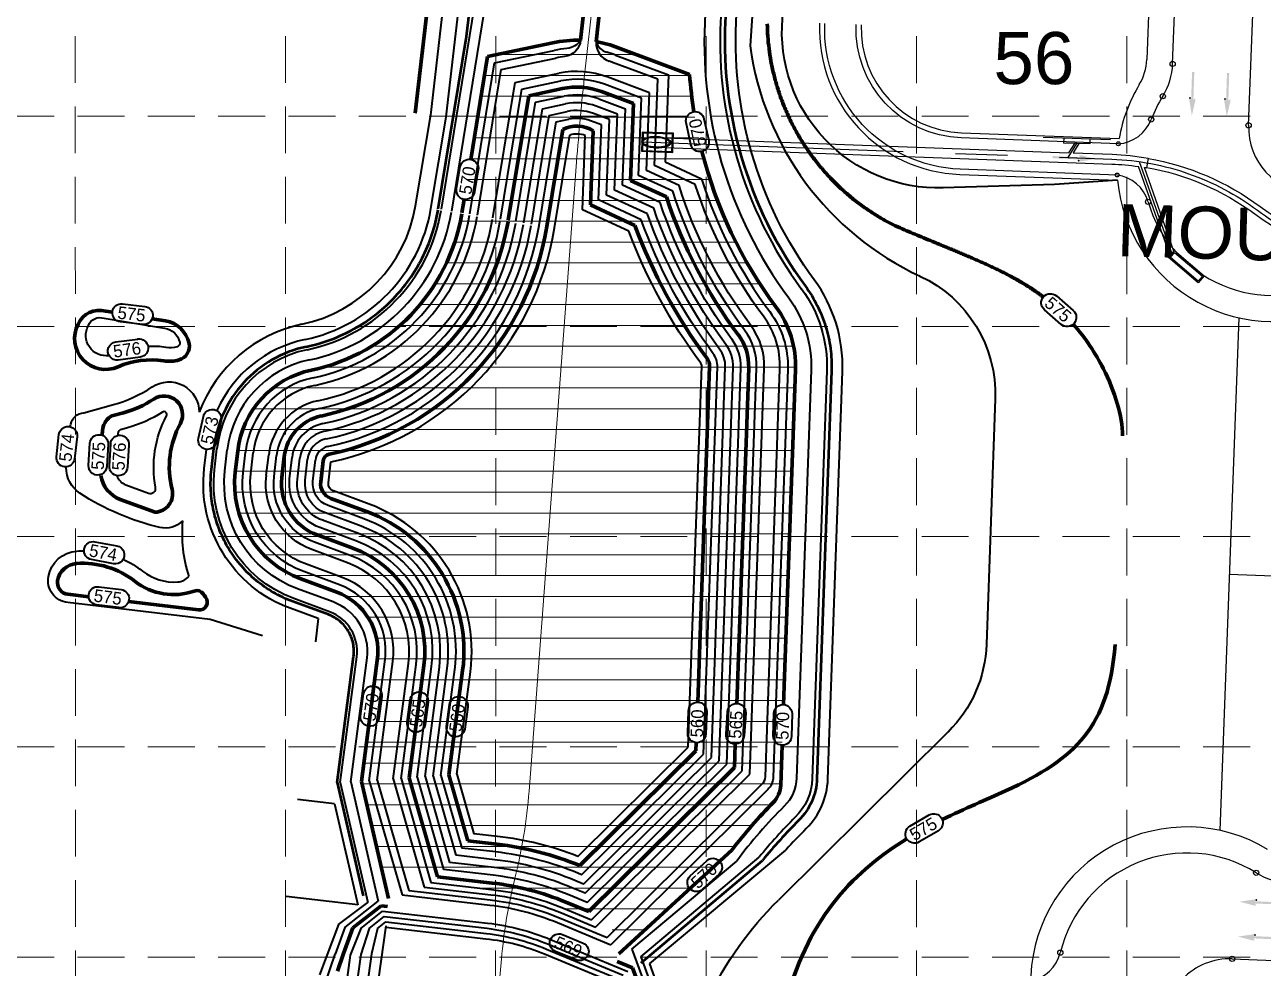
# Model space of a CAD drawing. Header units: feet. Extents: x 10084 to 13321, y 3329 to 8503.
# Drawn here: x 10473 to 10948.3, y 6961.1 to 7323.3 of the extents above; entities that cross this region are included whole.
import ezdxf
from ezdxf.enums import TextEntityAlignment as Align

# ---------------------------------------------------------------- set-up
doc = ezdxf.new("R2010")
doc.units = ezdxf.units.FT
doc.header["$LTSCALE"] = 40
doc.header["$MEASUREMENT"] = 0
for name, pattern in [('( Dashdot )', [1.001, 0.5, -0.25, 0.001, -0.25]), ('CENTERX2', [4, 2.5, -0.5, 0.5, -0.5]), ('DASHED', [0.75, 0.5, -0.25]), ('DGN Style 3', [204.068222, 145.763016, -58.305206]), ('DGN Style 4', [233.366589, 116.610413, -58.305206, 0.145763, -58.305206]), ('HIDDEN', [0.375, 0.25, -0.125])]:
    doc.linetypes.add(name, pattern=pattern)
for name, color, linetype in [('CURB', 4, 'Continuous'), ('flow arrow', 4, 'Continuous'), ('GRID', 254, 'DASHED'), ('INLET', 4, 'Continuous'), ('Level 1', 7, 'Continuous'), ('LOT', 7, 'Continuous'), ('NAME', 6, 'Continuous'), ('ROW', 3, '( Dashdot )'), ('STORM', 2, 'Continuous'), ('storm CL', 7, 'CENTERX2')]:
    doc.layers.add(name, color=color, linetype=linetype)
doc.styles.get("Standard").update_dxf_attribs({"font": 'ARIAL.TTF'})
doc.styles.add('Style-CHAR_FAST_FONT', font='CHAR_FAST_FONT.shx')

msp = doc.modelspace()

# ---------------------------------------------------------------- hatches: boundary and pattern name
at = {"layer": 'flow arrow', "linetype": 'Continuous', "lineweight": 30}
h = msp.add_hatch(color=7, dxfattribs=at)
edge = h.paths.add_edge_path()
edge.add_line((10922.12, 7295.1), (10921.49, 7294.57))
edge.add_line((10921.49, 7294.57), (10921.84, 7305.15))
edge.add_line((10921.84, 7305.15), (10920.98, 7305.18))
edge.add_line((10920.98, 7305.18), (10920.63, 7294.6))
edge.add_line((10920.63, 7294.6), (10920.15, 7295.15))
edge.add_line((10920.15, 7295.15), (10920.15, 7295.15))
edge.add_ellipse((10920.08, 7294.62), major_axis=(0.018, 0.56), ratio=0.285714, start_angle=342.8173, end_angle=484.7269)
edge.add_line((10919.94, 7294.31), (10919.94, 7294.31))
edge.add_line((10919.94, 7294.31), (10920.89, 7288.54))
edge.add_line((10920.89, 7288.54), (10922.26, 7294.23))
edge.add_line((10922.26, 7294.23), (10922.26, 7294.23))
edge.add_ellipse((10922.14, 7294.56), major_axis=(0.018, 0.56), ratio=0.285714, start_angle=234.1685, end_angle=374.4967)
edge.add_line((10922.12, 7295.1), (10922.12, 7295.1))
edge.add_line((10922.12, 7295.1), (10922.12, 7295.1))
h = msp.add_hatch(color=7, dxfattribs=at)
edge = h.paths.add_edge_path()
edge.add_line((10935.53, 7294.71), (10934.9, 7294.18))
edge.add_line((10934.9, 7294.18), (10935.25, 7304.76))
edge.add_line((10935.25, 7304.76), (10934.39, 7304.79))
edge.add_line((10934.39, 7304.79), (10934.04, 7294.21))
edge.add_line((10934.04, 7294.21), (10933.56, 7294.76))
edge.add_line((10933.56, 7294.76), (10933.56, 7294.77))
edge.add_ellipse((10933.5, 7294.23), major_axis=(0.018, 0.56), ratio=0.285714, start_angle=342.8173, end_angle=484.7269)
edge.add_line((10933.35, 7293.92), (10933.36, 7293.92))
edge.add_line((10933.36, 7293.92), (10934.3, 7288.15))
edge.add_line((10934.3, 7288.15), (10935.67, 7293.84))
edge.add_line((10935.67, 7293.84), (10935.67, 7293.84))
edge.add_ellipse((10935.55, 7294.17), major_axis=(0.018, 0.56), ratio=0.285714, start_angle=234.1685, end_angle=374.4967)
edge.add_line((10935.53, 7294.71), (10935.53, 7294.71))
edge.add_line((10935.53, 7294.71), (10935.53, 7294.71))
h = msp.add_hatch(color=7, dxfattribs=at)
edge = h.paths.add_edge_path()
edge.add_line((10877.59, 7273.09), (10878.11, 7272.46))
edge.add_line((10878.11, 7272.46), (10867.53, 7272.92))
edge.add_line((10867.53, 7272.92), (10867.5, 7272.06))
edge.add_line((10867.5, 7272.06), (10878.07, 7271.6))
edge.add_line((10878.07, 7271.6), (10877.51, 7271.12))
edge.add_line((10877.51, 7271.12), (10877.51, 7271.12))
edge.add_ellipse((10878.04, 7271.05), major_axis=(-0.559, 0.024), ratio=0.285714, start_angle=342.8173, end_angle=484.7269)
edge.add_line((10878.36, 7270.9), (10878.36, 7270.9))
edge.add_line((10878.36, 7270.9), (10884.13, 7271.79))
edge.add_line((10884.13, 7271.79), (10878.46, 7273.22))
edge.add_line((10878.46, 7273.22), (10878.46, 7273.22))
edge.add_ellipse((10878.13, 7273.1), major_axis=(-0.559, 0.024), ratio=0.285714, start_angle=234.1685, end_angle=374.4967)
edge.add_line((10877.58, 7273.09), (10877.59, 7273.09))
edge.add_line((10877.59, 7273.09), (10877.59, 7273.09))
h = msp.add_hatch(color=7, dxfattribs=at)
edge = h.paths.add_edge_path()
edge.add_line((10945.62, 6985.35), (10945.1, 6985.98))
edge.add_line((10945.1, 6985.98), (10955.67, 6985.52))
edge.add_line((10955.67, 6985.52), (10955.71, 6986.38))
edge.add_line((10955.71, 6986.38), (10945.14, 6986.84))
edge.add_line((10945.14, 6986.84), (10945.69, 6987.32))
edge.add_line((10945.69, 6987.32), (10945.69, 6987.32))
edge.add_ellipse((10945.16, 6987.39), major_axis=(0.559, -0.025), ratio=0.285714, start_angle=342.8173, end_angle=484.7269)
edge.add_line((10944.85, 6987.54), (10944.85, 6987.54))
edge.add_line((10944.85, 6987.54), (10939.07, 6986.65))
edge.add_line((10939.07, 6986.65), (10944.74, 6985.22))
edge.add_line((10944.74, 6985.22), (10944.74, 6985.22))
edge.add_ellipse((10945.08, 6985.34), major_axis=(0.559, -0.025), ratio=0.285714, start_angle=234.1685, end_angle=374.4967)
edge.add_line((10945.62, 6985.35), (10945.62, 6985.35))
edge.add_line((10945.62, 6985.35), (10945.62, 6985.35))
h = msp.add_hatch(color=7, dxfattribs=at)
edge = h.paths.add_edge_path()
edge.add_line((10945.08, 6971.94), (10944.56, 6972.58))
edge.add_line((10944.56, 6972.58), (10955.13, 6972.11))
edge.add_line((10955.13, 6972.11), (10955.17, 6972.97))
edge.add_line((10955.17, 6972.97), (10944.6, 6973.44))
edge.add_line((10944.6, 6973.44), (10945.15, 6973.91))
edge.add_line((10945.15, 6973.91), (10945.15, 6973.91))
edge.add_ellipse((10944.62, 6973.98), major_axis=(0.559, -0.025), ratio=0.285714, start_angle=342.8173, end_angle=484.7269)
edge.add_line((10944.31, 6974.13), (10944.31, 6974.13))
edge.add_line((10944.31, 6974.13), (10938.53, 6973.25))
edge.add_line((10938.53, 6973.25), (10944.2, 6971.82))
edge.add_line((10944.2, 6971.82), (10944.2, 6971.81))
edge.add_ellipse((10944.54, 6971.93), major_axis=(0.559, -0.025), ratio=0.285714, start_angle=234.1685, end_angle=374.4967)
edge.add_line((10945.08, 6971.95), (10945.08, 6971.94))
edge.add_line((10945.08, 6971.94), (10945.08, 6971.94))

# ---------------------------------------------------------------- linework, layer by layer
at = {"layer": 'CURB', "color": 7}
for p, q in [((10913.53, 7308.28), (10947.89, 8234.45)), ((10942.68, 7284.72), (10972.19, 8080.17)), ((10892.69, 7277.63), (10832.42, 7279.86)), ((10892.23, 7265.63), (10831.98, 7267.87)), ((10936.36, 6964.73), (11149.79, 6956.81))]:
    msp.add_line(p, q, dxfattribs=at)
for centre, radius in [((10913.53, 7308.28), 1), ((10909.74, 7295.89), 1), ((10905.32, 7286.98), 1), ((10942.68, 7284.72), 1), ((10892.69, 7277.63), 0.75), ((10892.23, 7265.63), 0.75), ((10904.12, 7255.34), 1), ((10945.56, 6997.75), 1), ((10870.42, 6967.09), 1), ((10936.36, 6964.73), 1)]:
    msp.add_circle(centre, radius, dxfattribs=at)
at = {"layer": 'CURB', "color": 7, "extrusion": (0, 0, -1)}
for radius in [54, 42]:
    msp.add_arc((-10833.98, 7321.83), radius, 272.1249, 2.1249, dxfattribs=at)
at = {"layer": 'CURB', "color": 7}
for centre, radius, start, end in [((10888.55, 7309.16), 25, 327.9487, 357.9942), ((10952.11, 7269.36), 50, 147.9487, 159.3598), ((10891.75, 7292.1), 14.5, 273.6852, 339.3598), ((10967.66, 7283.79), 25, 177.8751, 267.8751), ((10890.2, 7251.28), 14.5, 16.2811, 81.9553), ((10952.11, 7269.36), 50, 196.2811, 297.8015), ((10919.02, 6955.37), 50, 57.9487, 166.4399), ((10958.82, 7018.94), 25, 237.9487, 267.8751), ((10856.32, 6970.49), 14.5, 280.7654, 346.4399), ((10935.43, 6939.75), 25, 87.8751, 184.9544)]:
    msp.add_arc(centre, radius, start, end, dxfattribs=at)
at = {"layer": 'flow arrow', "color": 7, "linetype": 'Continuous', "lineweight": 30}
for p in [(10920.15, 7295.15), (10933.56, 7294.76), (10877.51, 7271.12), (10945.69, 6987.32), (10945.15, 6973.91)]:
    msp.add_point(p, dxfattribs=at)
at = {"layer": 'GRID', "color": 252, "linetype": 'HIDDEN', "lineweight": 0, "ltscale": 1.8}
for p, q in [((10493.34, 3736.97), (10492.06, 8414.76)), ((10573.32, 3736.96), (10572.98, 8415.38)), ((10653.53, 3736.94), (10653.78, 8415.23)), ((10734.85, 3736.93), (10734.41, 8414.93)), ((10815.84, 3736.92), (10815.02, 8415)), ((10895.91, 3736.9), (10895.93, 8414.95)), ((10169.24, 7288.23), (13236.21, 7288.23)), ((10169.24, 7207.52), (13236.21, 7207.52)), ((10169.24, 7126.81), (13236.21, 7126.81)), ((10169.24, 7046.1), (13236.21, 7046.1)), ((10169.24, 6965.39), (13236.21, 6965.39))]:
    msp.add_line(p, q, dxfattribs=at)
at = {"layer": 'INLET', "color": 5}
for p, q in [((10863.87, 7280.18), (10889.69, 7279.25)), ((10871.79, 7279.9), (10871.69, 7277.91)), ((10881.69, 7277.55), (10871.69, 7277.91)), ((10881.78, 7279.55), (10881.69, 7277.55))]:
    msp.add_line(p, q, dxfattribs=at)
at = {"layer": 'INLET', "color": 5, "flags": 128}
for points in [[(10722.01, 7281.64), (10709.96, 7282.08), (10709.69, 7274.73), (10721.74, 7274.28)], [(10721.61, 7281.26), (10710.33, 7281.68), (10710.09, 7275.1), (10721.37, 7274.68)], [(10923.36, 7224.21), (10911.96, 7233.96), (10914.24, 7236.62), (10925.64, 7226.87)], [(10923.31, 7224.91), (10912.67, 7234.01), (10914.29, 7235.91), (10924.93, 7226.81)]]:
    msp.add_lwpolyline(points, close=True, dxfattribs=at)
at = {"layer": 'INLET', "color": 5}
for major_axis, ratio in [((-5.54, 0.21), 0.408128), ((-5.15, 0.19), 0.36366)]:
    msp.add_ellipse((10715.36, 7278.2), major_axis=major_axis, ratio=ratio, dxfattribs=at)
at = {"layer": 'Level 1', "color": 5, "linetype": 'Continuous', "lineweight": 70}
for p, q in [((10622.85, 7289.34), (10642.41, 7459.44)), ((10698.68, 7426.33), (10686.3, 7317.36)), ((10703.99, 7425.74), (10692.28, 7316.77)), ((10650.62, 7311.16), (10675.62, 7316.42)), ((10644.13, 7271.63), (10650.62, 7311.16)), ((10728.15, 7304.2), (10700.7, 7314.51)), ((10658.54, 7248.25), (10666.38, 7296.08)), ((10666.38, 7296.08), (10679.3, 7298.79)), ((10706.58, 7293.07), (10694.37, 7297.66)), ((10705.49, 7263.59), (10706.58, 7293.07)), ((10673.34, 7245.83), (10679.45, 7283.08)), ((10690.13, 7254.18), (10691.18, 7282.59)), ((10719.23, 7257.22), (10705.49, 7263.59)), ((10640.78, 7251.17), (10641.61, 7256.26)), ((10707.17, 7246.28), (10690.13, 7254.18)), ((10731.24, 7063.28), (10735.82, 7192.08)), ((10746.23, 7062.77), (10750.82, 7191.54)), ((10764.22, 7062.31), (10768.8, 7190.9)), ((10553.77, 7151.59), (10554.69, 7159.61)), ((10571.65, 7149.53), (10572.57, 7157.56)), ((10586.56, 7147.82), (10587.48, 7155.85)), ((10604.15, 7136.44), (10590.44, 7141.51)), ((10598.95, 7122.37), (10585.23, 7127.44)), ((10592.7, 7105.49), (10578.99, 7110.56)), ((10497.52, 7103.71), (10489.52, 7104.66)), ((10539.69, 7098.7), (10512.81, 7101.89)), ((10602.17, 7032.87), (10608.53, 7081.33)), ((10620.5, 7034.23), (10626.15, 7077.3)), ((10635.78, 7035.37), (10641.04, 7075.43)), ((10686.01, 7000.52), (10730.57, 7044.64)), ((10730.57, 7044.64), (10730.68, 7047.72)), ((10745.35, 7038.17), (10745.67, 7047.21)), ((10763.12, 7031.42), (10763.67, 7046.75)), ((10635.78, 7035.37), (10643.03, 7010)), ((10689.48, 6982.84), (10745.35, 7038.17)), ((10602.17, 7032.87), (10612.54, 6987.83)), ((10620.5, 7034.23), (10631.36, 6996.24)), ((10654.11, 7008.73), (10643.03, 7010)), ((10701.01, 6966.68), (10744.48, 7006.61)), ((10652.4, 6993.83), (10631.36, 6996.24)), ((10598.94, 6976.57), (10609.72, 6985.14)), ((10609.72, 6985.14), (10612.19, 6984.85)), ((10689.48, 6982.84), (10680.69, 6986.49)), ((10598.94, 6976.57), (10595.27, 6966.82)), ((10592.98, 6960.04), (10595.27, 6966.82)), ((10700.32, 6963.72), (10706.26, 6961.25)), ((10706.26, 6961.25), (10712.94, 6942.99))]:
    msp.add_line(p, q, dxfattribs=at)
at = {"layer": 'Level 1', "color": 5, "linetype": 'Continuous', "lineweight": 40}
for p, q in [((10628.81, 7288.65), (10648.37, 7458.75)), ((10634.77, 7287.96), (10654.33, 7458.06)), ((10755.36, 7374.72), (10751.36, 7315.22)), ((10636.83, 7251.81), (10656.46, 7371.52)), ((10632.88, 7252.46), (10645.76, 7330.97)), ((10653.24, 7308.64), (10676.21, 7313.47)), ((10655.87, 7306.13), (10676.86, 7310.54)), ((10699.65, 7311.7), (10720, 7304.06)), ((10643.74, 7250.68), (10653.24, 7308.64)), ((10646.7, 7250.2), (10655.87, 7306.13)), ((10715.93, 7302.38), (10698.59, 7308.89)), ((10652.62, 7249.23), (10661.13, 7301.1)), ((10661.13, 7301.1), (10678.09, 7304.67)), ((10663.76, 7298.59), (10678.67, 7301.73)), ((10712.74, 7297.17), (10696.48, 7303.27)), ((10714.7, 7269.24), (10715.93, 7302.38)), ((10720, 7304.06), (10718.76, 7270.66)), ((10655.58, 7248.74), (10663.76, 7298.59)), ((10709.66, 7295.12), (10695.43, 7300.46)), ((10711.63, 7267.35), (10712.74, 7297.17)), ((10661.5, 7247.77), (10669.01, 7293.57)), ((10669.01, 7293.57), (10679.94, 7295.87)), ((10671.64, 7291.05), (10680.53, 7292.92)), ((10700.42, 7288.98), (10692.26, 7292.04)), ((10693.32, 7294.85), (10703.5, 7291.02)), ((10708.56, 7265.47), (10709.66, 7295.12)), ((10622.96, 7253.75), (10628.83, 7288.77)), ((10628.88, 7252.76), (10634.74, 7287.78)), ((10664.46, 7247.28), (10671.64, 7291.05)), ((10667.42, 7246.8), (10674.27, 7288.54)), ((10674.27, 7288.54), (10681.18, 7289.99)), ((10676.9, 7286.03), (10681.8, 7287.06)), ((10697.35, 7286.93), (10691.21, 7289.23)), ((10696.27, 7257.94), (10697.35, 7286.93)), ((10699.34, 7259.83), (10700.42, 7288.98)), ((10702.41, 7261.71), (10703.5, 7291.02)), ((10670.38, 7246.31), (10676.9, 7286.03)), ((10694.27, 7284.88), (10690.16, 7286.42)), ((10693.2, 7256.06), (10694.27, 7284.88)), ((10676.3, 7245.34), (10682.14, 7280.95)), ((10687.06, 7252.3), (10688.11, 7280.78)), ((10730.29, 7262.01), (10714.7, 7269.24)), ((10718.76, 7270.66), (10732.74, 7264.18)), ((10721.68, 7259.39), (10708.56, 7265.47)), ((10724.13, 7261.56), (10711.63, 7267.35)), ((10714.38, 7252.85), (10699.34, 7259.83)), ((10716.8, 7255.04), (10702.41, 7261.71)), ((10709.56, 7248.47), (10693.2, 7256.06)), ((10711.96, 7250.67), (10696.27, 7257.94)), ((10704.79, 7244.07), (10687.06, 7252.3)), ((10727.62, 7045.94), (10732.83, 7192.19)), ((10733.53, 7043.35), (10738.82, 7191.97)), ((10736.48, 7042.05), (10741.82, 7191.86)), ((10739.44, 7040.76), (10744.82, 7191.76)), ((10742.4, 7039.46), (10747.82, 7191.65)), ((10748.31, 7036.87), (10753.81, 7191.44)), ((10751.26, 7035.58), (10756.81, 7191.33)), ((10757.23, 7034.57), (10762.81, 7191.12)), ((10765.81, 7191.01), (10760.23, 7034.47)), ((10774.8, 7190.69), (10769.22, 7034.15)), ((10780.8, 7190.48), (10775.22, 7033.93)), ((10781.22, 7033.72), (10786.79, 7190.26)), ((10845.45, 7179.68), (10842.1, 7085.52)), ((10541.85, 7152.95), (10542.69, 7160.32)), ((10545.82, 7152.5), (10546.74, 7160.52)), ((10549.8, 7152.04), (10550.72, 7160.07)), ((10556.75, 7151.24), (10557.67, 7159.27)), ((10559.73, 7150.9), (10560.65, 7158.93)), ((10565.69, 7150.22), (10566.61, 7158.24)), ((10568.67, 7149.88), (10569.59, 7157.9)), ((10574.63, 7149.19), (10575.55, 7157.22)), ((10577.61, 7148.85), (10578.54, 7156.88)), ((10580.6, 7148.51), (10581.52, 7156.54)), ((10583.58, 7148.17), (10584.5, 7156.19)), ((10589.54, 7147.48), (10590.46, 7155.51)), ((10605.11, 7139.29), (10591.48, 7144.33)), ((10602.07, 7130.81), (10588.36, 7135.89)), ((10603.11, 7133.63), (10589.4, 7138.7)), ((10599.99, 7125.19), (10586.27, 7130.26)), ((10601.03, 7128), (10587.31, 7133.07)), ((10596.87, 7116.75), (10583.15, 7121.82)), ((10597.91, 7119.56), (10584.19, 7124.63)), ((10594.79, 7111.12), (10581.07, 7116.19)), ((10593.75, 7108.3), (10580.03, 7113.37)), ((10591.29, 7101.75), (10577.6, 7106.81)), ((10544.19, 7094.97), (10489.45, 7101.48)), ((10589.95, 7097.98), (10576.22, 7103.06)), ((10585.56, 7095.34), (10574.83, 7099.31)), ((10564.22, 7088.78), (10544.19, 7094.97)), ((10585.56, 7095.34), (10584.54, 7086.48)), ((10594.05, 7032.48), (10600.37, 7080.68)), ((10598.11, 7032.68), (10604.35, 7080.23)), ((10605.22, 7033.1), (10611.36, 7079.83)), ((10608.28, 7033.33), (10614.25, 7078.86)), ((10614.39, 7033.78), (10620.2, 7078.08)), ((10617.45, 7034.01), (10623.18, 7077.69)), ((10623.56, 7034.46), (10629.13, 7076.91)), ((10626.61, 7034.69), (10632.12, 7076.64)), ((10629.67, 7034.91), (10635.08, 7076.13)), ((10632.72, 7035.14), (10638.05, 7075.74)), ((10638.83, 7035.59), (10644, 7074.96)), ((10827.31, 7051.77), (10762.21, 6987.31)), ((10685.3, 7004.04), (10727.62, 7045.94)), ((10686.7, 6996.99), (10733.53, 7043.35)), ((10687.4, 6993.45), (10736.48, 7042.05)), ((10688.09, 6989.91), (10739.44, 7040.76)), ((10688.78, 6986.38), (10742.4, 7039.46)), ((10626.61, 7034.69), (10636.03, 7001.75)), ((10629.67, 7034.91), (10638.36, 7004.5)), ((10632.72, 7035.14), (10640.7, 7007.25)), ((10638.83, 7035.59), (10645.36, 7012.76)), ((10690.55, 6979.69), (10748.31, 7036.87)), ((10692.02, 6976.91), (10751.26, 7035.58)), ((10594.05, 7032.48), (10604.67, 6986.35)), ((10598.11, 7032.68), (10608.66, 6986.84)), ((10605.22, 7033.1), (10617.76, 6989.25)), ((10608.28, 7033.33), (10620.39, 6990.96)), ((10614.39, 7033.78), (10626.25, 6992.3)), ((10617.45, 7034.01), (10628.88, 6994.01)), ((10623.56, 7034.46), (10633.7, 6999)), ((10696.48, 6972.89), (10756.05, 7031.87)), ((10591.84, 7024.24), (10577.59, 7025.88)), ((10758.16, 7029.74), (10697.95, 6970.12)), ((10591.84, 7024.24), (10600.77, 6985.45)), ((10654.45, 7011.71), (10645.36, 7012.76)), ((10653.76, 7005.75), (10640.7, 7007.25)), ((10712.75, 6962.8), (10765.02, 7006.49)), ((10653.08, 6999.79), (10636.03, 7001.75)), ((10653.42, 7002.77), (10638.36, 7004.5)), ((10706.01, 6968.39), (10746.22, 7002.27)), ((10709.43, 6965.46), (10754.85, 7003.73)), ((10652.74, 6996.81), (10633.7, 6999)), ((10686.7, 6996.99), (10685.29, 6997.57)), ((10626.25, 6992.3), (10651.88, 6989.36)), ((10628.88, 6994.01), (10652.11, 6991.35)), ((10688.09, 6989.91), (10682.99, 6992.03)), ((10687.4, 6993.45), (10684.14, 6994.8)), ((10600.77, 6985.45), (10573.32, 6988.6)), ((10617.76, 6989.25), (10651.43, 6985.39)), ((10620.39, 6990.96), (10651.66, 6987.37)), ((10688.78, 6986.38), (10681.84, 6989.26)), ((10593.33, 6977.87), (10604.67, 6986.35)), ((10595.88, 6976.7), (10608.66, 6986.84)), ((10601.94, 6976.4), (10610.32, 6983.06)), ((10610.32, 6983.06), (10650.63, 6978.43)), ((10679.73, 6984.18), (10690.55, 6979.69)), ((10593.33, 6977.87), (10586.14, 6958.65)), ((10605.19, 6976.43), (10610.91, 6980.97)), ((10608.38, 6976.4), (10611.51, 6978.89)), ((10610.91, 6980.97), (10650.4, 6976.44)), ((10611.51, 6978.89), (10650.17, 6974.46)), ((10677.43, 6978.64), (10697.95, 6970.12)), ((10678.2, 6980.48), (10696.48, 6972.89)), ((10678.97, 6982.33), (10692.02, 6976.91)), ((10611.55, 6977.38), (10587.23, 6802.84)), ((10595.88, 6976.7), (10592.1, 6966.58)), ((10601.94, 6976.4), (10597.86, 6966.1)), ((10605.19, 6976.43), (10601.94, 6966.35)), ((10608.38, 6976.4), (10606.01, 6966.59)), ((10611.61, 6976.87), (10649.95, 6972.47)), ((10673.22, 6968.48), (10700.75, 6957.05)), ((10673.98, 6970.33), (10702.59, 6958.45)), ((10674.75, 6972.17), (10704.43, 6959.85)), ((10706.01, 6968.39), (10716.32, 6940.17)), ((10597.86, 6966.1), (10575.34, 6804.5)), ((10601.94, 6966.35), (10579.31, 6803.94)), ((10606.01, 6966.59), (10583.27, 6803.39)), ((10588.28, 6955.3), (10592.1, 6966.58)), ((10672.45, 6966.63), (10698.91, 6955.64)), ((10709.43, 6965.46), (10720.23, 6935.9)), ((10712.75, 6962.8), (10723.77, 6932.65))]:
    msp.add_line(p, q, dxfattribs=at)
at = {"layer": 'Level 1', "color": 5, "linetype": 'DGN Style 3', "lineweight": 53}
for p, q in [((10642.55, 7318.81), (10658.5, 7457.58)), ((10631.7, 7252.66), (10642.55, 7318.81)), ((10782.59, 7190.41), (10777.02, 7033.87)), ((10544.63, 7152.63), (10545.55, 7160.66)), ((10589.51, 7096.86), (10575.8, 7101.93)), ((10592.83, 7032.43), (10599.18, 7080.84)), ((10592.83, 7032.43), (10602.84, 6988.95)), ((10709.49, 6963.16), (10756.14, 7002.46))]:
    msp.add_line(p, q, dxfattribs=at)
at = {"layer": 'Level 1', "color": 5, "linetype": 'Continuous', "lineweight": 0}
for p, q in [((10654.07, 7311.88), (10707.69, 7311.88)), ((10649.42, 7303.88), (10728.19, 7303.88)), ((10648.11, 7295.88), (10729, 7295.88)), ((10646.88, 7287.88), (10730.18, 7287.88)), ((10645.49, 7279.88), (10731.73, 7279.88)), ((10644.18, 7271.88), (10733.65, 7271.88)), ((10642.86, 7263.88), (10736, 7263.88)), ((10641.55, 7255.88), (10738.87, 7255.88)), ((10640.16, 7247.88), (10742.18, 7247.88)), ((10638.47, 7239.88), (10745.96, 7239.88)), ((10634.93, 7231.88), (10750.27, 7231.88)), ((10630.24, 7223.88), (10755.15, 7223.88)), ((10624.12, 7215.88), (10760.62, 7215.88)), ((10616.97, 7207.88), (10765.39, 7207.88)), ((10606.15, 7199.88), (10767.98, 7199.88)), ((10587.71, 7191.88), (10768.82, 7191.88)), ((10568.3, 7183.88), (10768.55, 7183.88)), ((10560.78, 7175.88), (10768.27, 7175.88)), ((10556.65, 7167.88), (10767.98, 7167.88)), ((10554.72, 7159.88), (10767.7, 7159.88)), ((10553.81, 7151.88), (10767.41, 7151.88)), ((10553.65, 7143.88), (10767.13, 7143.88)), ((10555.18, 7135.88), (10766.84, 7135.88)), ((10558.6, 7127.88), (10766.56, 7127.88)), ((10564.62, 7119.88), (10766.27, 7119.88)), ((10575.85, 7111.88), (10765.99, 7111.88)), ((10596.18, 7103.88), (10765.7, 7103.88)), ((10604.67, 7095.88), (10765.42, 7095.88)), ((10607.97, 7087.88), (10765.13, 7087.88)), ((10608.34, 7079.88), (10764.85, 7079.88)), ((10607.13, 7071.88), (10764.56, 7071.88)), ((10609.74, 7063.88), (10764.28, 7063.88)), ((10608.45, 7055.88), (10763.99, 7055.88)), ((10604.14, 7047.88), (10763.71, 7047.88)), ((10603.09, 7039.88), (10763.42, 7039.88)), ((10602.4, 7031.88), (10763.14, 7031.88)), ((10604.74, 7023.88), (10759.43, 7023.88)), ((10606.08, 7015.88), (10752.06, 7015.88)), ((10607.92, 7007.88), (10745.48, 7007.88)), ((10609.76, 6999.88), (10736.5, 6999.88)), ((10645.62, 6991.88), (10728.44, 6991.88)), ((10680.45, 6983.88), (10719.73, 6983.88)), ((10698.41, 6975.88), (10711.02, 6975.88))]:
    msp.add_line(p, q, dxfattribs=at)
at = {"layer": 'Level 1', "color": 5, "linetype": 'DGN Style 4', "lineweight": 0, "flags": 128}
msp.add_lwpolyline([(10383.02, 4417.29), (10357.22, 4464.9), (10348.92, 4476.64), (10350.27, 4482), (10361.98, 4504.31), (10365.95, 4517.21), (10365, 4530.49), (10360.26, 4543.29), (10356.43, 4548.43), (10353.41, 4561), (10358.84, 4581.6), (10352.24, 4597.04), (10340.12, 4616.39), (10338.56, 4624.19), (10337.46, 4634.69), (10340.98, 4648.48), (10348.46, 4663.24), (10353.26, 4668.28), (10367.58, 4667.19), (10380.29, 4662.8), (10388.63, 4662.8), (10400.23, 4670.54), (10402.57, 4688.47), (10397.97, 4710.36), (10397.54, 4715.05), (10407.58, 4753.66), (10405.68, 4787.24), (10399.89, 4813.86), (10398.63, 4831.42), (10391.61, 4854.93), (10390.47, 4857.75), (10404.96, 4907.14), (10407.03, 4919.55), (10407.3, 4946.66), (10405.36, 4949.01), (10393.89, 4958), (10390.94, 4962.57), (10385.7, 4975.14), (10367.22, 4996.07), (10365.12, 4999.13), (10362.08, 5007.07), (10364.98, 5016.33), (10377.97, 5024.34), (10388.9, 5028.49), (10434.57, 5044.68), (10442.06, 5047.79), (10440.75, 5092.62), (10429, 5096.65), (10397.03, 5092.57), (10393.89, 5092.49), (10379.64, 5095.86), (10362.17, 5103.54), (10352.93, 5107.61), (10349.4, 5111.22), (10345.33, 5121.1), (10344.87, 5126.73), (10345.64, 5138.64), (10352.32, 5152.12), (10339.86, 5178.8), (10334.98, 5191.66), (10329.62, 5207), (10328.65, 5223.44), (10328.1, 5236.03), (10327.56, 5244.34), (10327.8, 5250.53), (10328.18, 5254.82), (10328.3, 5255.91), (10334.35, 5259.39), (10352.91, 5267.02), (10359.98, 5268.53), (10361.77, 5267.81), (10369.64, 5261.65), (10381.08, 5262.43), (10410.29, 5271.06), (10411.96, 5272.03), (10413.04, 5274.66), (10413.37, 5278.87), (10407.31, 5286.76), (10412.4, 5296.86), (10429.54, 5313.5), (10460.69, 5322.47, 0.526006), (10474.6, 5367.54), (10468.81, 5374.75), (10462.02, 5385.96), (10461.6, 5390.51), (10462.64, 5403.36), (10465.16, 5408.55), (10477.58, 5435.89, 0.219227), (10496.42, 5518.4), (10485.55, 5570.13, -0.040843), (10481.92, 5598.95), (10478.83, 5669.48, -0.248738), (10491.96, 5697.1), (10491.96, 5697.1, 0), (10491.96, 5697.1), (10524.93, 5721.61), (10533.96, 5748.05, 0.143258), (10535.2, 5776.1), (10521.01, 5833.06, 0.033522), (10508.71, 5871.31), (10438.22, 6048.76, -0.243018), (10447.26, 6140.1), (10578.7, 6342.73, 0.090209), (10592.49, 6375.76), (10681.21, 6780.89, 0.136381), (10678.24, 6834.37), (10658.16, 6893.64, -0.103944), (10653.26, 6934.48), (10655.92, 6964.74, -0.039323), (10661.12, 6995.72, 0.042401), (10666.52, 7029.14), (10684.75, 7270.54, -0.008679), (10687.97, 7305.11), (10701.34, 7426.03, 0.012694), (10705.63, 7476.62), (10736.5, 7996.01, 0.187552), (10683.2, 8161.58), (10666.07, 8182.66)], format="xyb", dxfattribs=at)
at = {"layer": 'Level 1', "color": 5, "linetype": 'Continuous', "lineweight": 40, "flags": 128}
for points in [[(10892.39, 7263.63), (10868.23, 7262.04), (10825.48, 7260.69), (10825.48, 7260.69, -0.448916), (10763.8, 7325.78), (10763.8, 7325.78), (10765.15, 7341.55)], [(10733.65, 7287.22), (10735.46, 7278.84), (10735.46, 7278.84), (10735.46, 7278.84, -1), (10728.62, 7277.36), (10728.62, 7277.36), (10728.62, 7277.36), (10726.81, 7285.74), (10726.81, 7285.74), (10726.81, 7285.74, -1), (10733.65, 7287.22)], [(10647.02, 7267.61), (10645.63, 7259.15), (10645.63, 7259.15), (10645.63, 7259.15, -1), (10638.73, 7260.28), (10638.73, 7260.28), (10638.73, 7260.28), (10640.11, 7268.74), (10640.11, 7268.74), (10640.11, 7268.74, -1), (10647.02, 7267.61)], [(10870.77, 7208.31), (10864.3, 7213.94), (10864.3, 7213.94), (10864.3, 7213.94, -1), (10868.9, 7219.22), (10868.9, 7219.22), (10868.9, 7219.21), (10875.36, 7213.59), (10875.36, 7213.59), (10875.36, 7213.59, -1), (10870.77, 7208.31)], [(10518.19, 7208.26), (10509.68, 7209.26), (10509.68, 7209.26), (10509.68, 7209.26, -1), (10510.5, 7216.21), (10510.5, 7216.21), (10510.5, 7216.21), (10519.01, 7215.21), (10519.01, 7215.21), (10519.01, 7215.21, -1), (10518.19, 7208.26)], [(10505.36, 7196.27, -0.614316), (10497.39, 7207.89, -0.405597), (10503.42, 7210.63), (10503.42, 7210.63), (10526.67, 7206.88), (10526.67, 7206.88, -0.306625), (10532.43, 7201.36, -0.396214), (10531.43, 7199.69, -0.10709), (10527.23, 7199.44, 0.048868), (10520.3, 7199.83)], [(10517.33, 7195.75), (10508.84, 7194.59), (10508.84, 7194.59), (10508.84, 7194.59, -1), (10507.89, 7201.53), (10507.89, 7201.53), (10507.89, 7201.53), (10516.39, 7202.68), (10516.39, 7202.69), (10516.39, 7202.69, -1), (10517.33, 7195.75)], [(10490.48, 7169.01, -0.002597), (10490.66, 7170, -0.347657), (10495.68, 7174.31), (10495.68, 7174.31), (10506.99, 7177.48), (10506.99, 7177.48, 0.078191), (10521.9, 7184.29, -0.600304), (10539.92, 7174.53)], [(10508.38, 7150.09, 0.219847), (10511.72, 7146.75), (10511.72, 7146.75), (10520.51, 7143.5), (10520.51, 7143.5, 0.582881), (10523.17, 7145.75, -0.171853), (10527.42, 7173.14, 0.78004), (10525.79, 7174.62), (10525.79, 7174.62, -0.08125), (10512.35, 7168.57), (10512.35, 7168.57), (10510.19, 7168), (10510.19, 7168, 0.304608), (10508.72, 7166.32, 0.001697), (10508.64, 7165.72)], [(10548.35, 7171.39), (10546.46, 7163.03), (10546.46, 7163.03), (10546.46, 7163.03, -1), (10539.63, 7164.58), (10539.63, 7164.58), (10539.63, 7164.58), (10541.53, 7172.94), (10541.53, 7172.94), (10541.53, 7172.94, -1), (10548.35, 7171.39)], [(10493.05, 7165.24), (10492.1, 7156.72), (10492.1, 7156.72), (10492.1, 7156.72, -1), (10485.14, 7157.49), (10485.15, 7157.49), (10485.15, 7157.49), (10486.1, 7166.01), (10486.1, 7166.01), (10486.1, 7166.01, -1), (10493.05, 7165.24)], [(10504.97, 7162.25), (10504.45, 7153.7), (10504.45, 7153.7), (10504.45, 7153.7, -1), (10497.47, 7154.12), (10497.47, 7154.12), (10497.47, 7154.12), (10497.98, 7162.67), (10497.98, 7162.67), (10497.98, 7162.67, -1), (10504.97, 7162.25)], [(10512.94, 7162.05), (10512.42, 7153.49), (10512.42, 7153.49), (10512.42, 7153.49, -1), (10505.44, 7153.92), (10505.44, 7153.92), (10505.44, 7153.91), (10505.95, 7162.47), (10505.95, 7162.47), (10505.95, 7162.47, -1), (10512.94, 7162.05)], [(10533.52, 7132.85, -0.262633), (10524.82, 7130.33), (10524.82, 7130.33, -0.086802), (10494.16, 7143.45), (10494.16, 7143.45, -0.258428), (10488.91, 7153.37), (10488.91, 7153.37, -0.000624), (10488.91, 7153.61)], [(10507.01, 7116.37), (10498.59, 7117.97), (10498.59, 7117.97), (10498.59, 7117.97, -1), (10499.89, 7124.85), (10499.89, 7124.85), (10499.89, 7124.85), (10508.32, 7123.25), (10508.32, 7123.25), (10508.32, 7123.25, -1), (10507.01, 7116.37)], [(10509.06, 7099.55), (10500.55, 7100.64), (10500.55, 7100.64), (10500.55, 7100.64, -1), (10501.44, 7107.58), (10501.44, 7107.58), (10501.44, 7107.58), (10509.95, 7106.49), (10509.95, 7106.49), (10509.95, 7106.49, -1), (10509.06, 7099.55)], [(10609.96, 7065.5), (10608.81, 7057.01), (10608.81, 7057.01), (10608.81, 7057.01, -1), (10601.87, 7057.95), (10601.87, 7057.95), (10601.87, 7057.95), (10603.03, 7066.44), (10603.03, 7066.44), (10603.03, 7066.44, -1), (10609.96, 7065.5)], [(10627.82, 7063.22), (10626.66, 7054.73), (10626.66, 7054.73), (10626.66, 7054.73, -1), (10619.73, 7055.68), (10619.73, 7055.68), (10619.73, 7055.67), (10620.88, 7064.17), (10620.88, 7064.17), (10620.88, 7064.17, -1), (10627.82, 7063.22)], [(10642.97, 7061.45), (10641.81, 7052.95), (10641.81, 7052.96), (10641.81, 7052.96, -1), (10634.88, 7053.9), (10634.88, 7053.9), (10634.88, 7053.9), (10636.04, 7062.39), (10636.04, 7062.39), (10636.04, 7062.39, -1), (10642.97, 7061.45)], [(10734.69, 7059.66), (10734.4, 7051.09), (10734.4, 7051.09), (10734.4, 7051.09, -1), (10727.4, 7051.33), (10727.4, 7051.33), (10727.4, 7051.33), (10727.7, 7059.9), (10727.7, 7059.9), (10727.7, 7059.9, -1), (10734.69, 7059.66)], [(10749.66, 7059.05), (10749.12, 7050.49), (10749.12, 7050.49), (10749.12, 7050.49, -1), (10742.13, 7050.93), (10742.13, 7050.93), (10742.14, 7050.93), (10742.67, 7059.49), (10742.67, 7059.49), (10742.67, 7059.49, -1), (10749.66, 7059.05)], [(10767.46, 7058.73), (10767.25, 7050.16), (10767.25, 7050.16), (10767.25, 7050.16, -1), (10760.25, 7050.33), (10760.25, 7050.33), (10760.25, 7050.33), (10760.46, 7058.9), (10760.46, 7058.9), (10760.46, 7058.9, -1), (10767.46, 7058.73)], [(10823.62, 7013.92), (10816.22, 7009.59), (10816.22, 7009.6), (10816.22, 7009.6, -1), (10812.69, 7015.64), (10812.69, 7015.64), (10812.69, 7015.64), (10820.09, 7019.96), (10820.09, 7019.96), (10820.09, 7019.96, -1), (10823.62, 7013.92)], [(10739.46, 6997.25), (10733.15, 6991.45), (10733.15, 6991.45), (10733.15, 6991.45, -1), (10728.41, 6996.61), (10728.41, 6996.61), (10728.41, 6996.6), (10734.73, 7002.4), (10734.73, 7002.4), (10734.73, 7002.4, -1), (10739.46, 6997.25)], [(10684.56, 6964.31), (10676.64, 6967.6), (10676.64, 6967.6), (10676.64, 6967.6, -1), (10679.32, 6974.06), (10679.32, 6974.06), (10679.32, 6974.06), (10687.24, 6970.78), (10687.24, 6970.78), (10687.24, 6970.78, -1), (10684.56, 6964.31)]]:
    msp.add_lwpolyline(points, format="xyb", dxfattribs=at)
at = {"layer": 'Level 1', "color": 5, "linetype": 'Continuous', "lineweight": 70, "flags": 128}
for points in [[(10521.86, 7210.46), (10527.01, 7209.62), (10527.01, 7209.62, -0.307155), (10536.02, 7200.99, -0.396214), (10532.19, 7194.64, -0.10709), (10526.29, 7194.29, 0.142778), (10508.77, 7192, -0.708167), (10493.45, 7208.4, -0.382747), (10504.04, 7213.33), (10504.04, 7213.33), (10506.59, 7212.92)], [(10502.61, 7165.8, -0.006467), (10502.92, 7168.25), (10502.92, 7168.25, -0.242122), (10506.43, 7173.21), (10506.43, 7173.21), (10510.81, 7174.37), (10510.81, 7174.37, 0.08125), (10522.48, 7179.62, -0.78004), (10532.7, 7170.29, 0.186341), (10529.49, 7144.91, -0.46818), (10523.07, 7136.16), (10523.07, 7136.16), (10523.07, 7136.16), (10509.64, 7141.12), (10509.64, 7141.12, -0.273875), (10502.17, 7150.31)]]:
    msp.add_lwpolyline(points, format="xyb", dxfattribs=at)
at = {"layer": 'Level 1', "color": 5, "linetype": 'Continuous', "lineweight": 40}
for centre, radius, start, end in [((10898.78, 7316.64), 165, 176.1555, 216.5228), ((10900.83, 7317.24), 161, 176.1555, 216.3227), ((10699.59, 7316.31), 7.33, 176.424, 251.4931), ((10697.98, 7318.53), 5.97, 197.136, 254.1553), ((10864.87, 7330.68), 114.56, 187.755, 245.0613), ((10684.88, 7272.38), 42, 95.1934, 101.9153), ((10684.88, 7272.38), 39, 96.9707, 101.8786), ((10684.88, 7272.38), 42, 69.4218, 74.1553), ((10684.88, 7272.38), 39, 69.4218, 71.4931), ((10684.88, 7272.38), 33, 69.4218, 101.8784), ((10684.88, 7272.38), 30, 69.4218, 101.9442), ((10684.88, 7272.38), 24, 69.4218, 101.8782), ((10684.88, 7272.38), 21, 69.4215, 101.9664), ((10684.88, 7272.38), 18, 69.4218, 101.8788), ((10684.88, 7272.38), 15, 69.4218, 101.8785), ((10684.88, 7272.38), 9, 68.9812, 107.7275), ((10896.74, 7316.04), 172, 197.5493, 216.7259), ((10567.75, 7263.14), 56, 281.9111, 350.3422), ((10567.75, 7263.14), 62, 281.9111, 350.3422), ((10567.75, 7263.14), 66, 281.9111, 350.3422), ((10567.75, 7263.14), 70, 281.9111, 350.3422), ((10567.75, 7263.14), 77, 281.9111, 350.3422), ((10567.75, 7263.14), 80, 281.9111, 350.3422), ((10567.75, 7263.14), 86, 281.9111, 350.3422), ((10567.75, 7263.14), 89, 281.9111, 350.3422), ((10567.75, 7263.14), 95, 281.9111, 350.3422), ((10567.75, 7263.14), 98, 281.9111, 350.3422), ((10567.75, 7263.14), 101, 281.9111, 350.3422), ((10567.75, 7263.14), 104, 281.9111, 350.688), ((10567.75, 7263.14), 110, 281.9111, 350.688), ((10730.83, 7192.26), 56, 357.9597, 36.3227), ((10730.83, 7192.26), 32, 357.9597, 36.7259), ((10590.46, 7155.51), 54, 101.9111, 159.3755), ((10730.83, 7192.26), 23, 357.9597, 36.7259), ((10730.83, 7192.26), 26, 357.9597, 36.7259), ((10590.46, 7155.51), 48, 101.9111, 155.7826), ((10730.83, 7192.26), 17, 357.9597, 36.7259), ((10590.46, 7155.51), 44, 101.9111, 173.4559), ((10730.83, 7192.26), 8, 357.9597, 36.7259), ((10730.83, 7192.26), 11, 357.9597, 36.7259), ((10730.83, 7192.26), 14, 357.9597, 36.7259), ((10590.46, 7155.51), 40, 101.9111, 173.4559), ((10730.83, 7192.26), 2, 357.9597, 36.7259), ((10590.46, 7155.51), 33, 101.9111, 173.4553), ((10590.46, 7155.51), 30, 101.9111, 173.4564), ((10590.46, 7155.51), 24, 101.9111, 173.4561), ((10590.46, 7155.51), 21, 101.9111, 173.4561), ((10590.46, 7155.51), 15, 101.9111, 173.4561), ((10590.46, 7155.51), 12, 101.9111, 173.4561), ((10590.46, 7155.51), 9, 101.9111, 173.4574), ((10590.46, 7155.51), 6, 101.9111, 173.4561), ((10584.31, 7082.79), 60.2, 352.5242, 69.792), ((10587.32, 7128.12), 54, 174.9754, 197.8939), ((10584.31, 7082.79), 51.2, 352.5243, 69.7073), ((10584.31, 7082.79), 54.2, 352.5243, 69.7073), ((10584.31, 7082.79), 45.2, 352.5244, 69.7073), ((10584.31, 7082.79), 48.2, 352.664, 69.7073), ((10584.31, 7082.79), 36.2, 352.5244, 69.7073), ((10584.31, 7082.79), 39.2, 352.5242, 69.7073), ((10530.48, 7129.42), 20.06, 232.078, 273.4909), ((10531.33, 7115.39), 6, 273.4909, 319.951), ((10584.31, 7082.79), 30.2, 352.5244, 69.7073), ((10584.31, 7082.79), 27.2, 352.5243, 69.7073), ((10584.31, 7082.79), 20.2, 352.5243, 69.7995), ((10584.31, 7082.79), 16.2, 352.5243, 69.6505), ((10753.23, 7034.71), 4, 314.7174, 357.9597), ((10753.23, 7034.71), 28, 314.7174, 357.9597), ((10893.43, 6893.13), 183.26, 134.7174, 143.4452), ((10899.17, 6887.33), 185.42, 134.7174, 141.1133), ((10640.43, 6889.51), 123, 68.6047, 83.4561), ((10906.28, 6880.15), 189.51, 134.7174, 138.1924), ((10640.43, 6889.51), 114, 67.4516, 83.4561), ((10640.43, 6889.51), 117, 67.4516, 83.4561), ((10640.43, 6889.51), 108, 67.4516, 83.4561), ((10640.43, 6889.51), 111, 67.4516, 83.4561)]:
    msp.add_arc(centre, radius, start, end, dxfattribs=at)
at = {"layer": 'Level 1', "color": 5, "linetype": 'DGN Style 3', "lineweight": 53}
for centre, radius, start, end in [((10900.83, 7317.24), 159.2, 176.1555, 216.3227), ((10567.75, 7263.14), 64.8, 281.9111, 350.3422), ((10590.46, 7155.51), 45.2, 101.9111, 173.4557), ((10584.31, 7082.79), 15, 352.5243, 69.7073), ((10899.17, 6887.33), 183.62, 134.7174, 141.1674)]:
    msp.add_arc(centre, radius, start, end, dxfattribs=at)
at = {"layer": 'Level 1', "color": 5, "linetype": 'Continuous', "lineweight": 40, "extrusion": (0, 0, -1)}
for centre, radius, start, end in [((-10900.83, 7317.24), 155, 323.6773, 3.8445), ((-10679.3, 7318.09), 7.05, 185.9362, 263.0293), ((-10680.45, 7321.16), 6.98, 212.9997, 264.8066), ((-10896.74, 7316.04), 184, 323.2741, 342.0681), ((-10896.74, 7316.04), 181, 323.2741, 342.4816), ((-10896.74, 7316.04), 175, 323.2741, 342.0163), ((-10896.74, 7316.04), 190, 323.2741, 341.2727), ((-10896.74, 7316.04), 196, 323.2741, 340.5163), ((-10896.74, 7316.04), 193, 323.2741, 340.8898), ((-10896.74, 7316.04), 205, 323.2741, 339.4481), ((-10896.74, 7316.04), 199, 323.2741, 340.1518), ((-10795.48, 7181.46), 50, 114.9387, 182.0403), ((-10730.83, 7192.26), 50, 143.6773, 182.0403), ((-10730.83, 7192.26), 44, 143.4772, 182.0403), ((-10730.83, 7192.26), 35, 143.2741, 182.0403), ((-10592.52, 7147.14), 51, 290.2925, 6.5439), ((-10592.52, 7147.14), 47, 290.2925, 6.5434), ((-10592.52, 7147.14), 43, 290.2925, 6.5446), ((-10592.52, 7147.14), 36, 290.2925, 6.5449), ((-10592.52, 7147.14), 33, 290.2925, 6.5444), ((-10592.52, 7147.14), 27, 290.2925, 6.5444), ((-10592.52, 7147.14), 24, 290.2925, 6.544), ((-10592.52, 7147.14), 18, 290.2925, 6.5446), ((-10592.52, 7147.14), 15, 290.2925, 6.5449), ((-10592.52, 7147.14), 12, 290.2925, 6.5455), ((-10592.52, 7147.14), 9, 290.2925, 6.5449), ((-10592.52, 7147.14), 3, 290.2925, 6.542), ((-10493.82, 7109.34), 11.97, 10.5236, 86.0663), ((-10495.52, 7084.56), 36.82, 86.0663, 90.3409), ((-10495.52, 7084.56), 36.82, 114.3647, 127.922), ((-10490.46, 7109.97), 8.55, 276.7759, 10.5236), ((-10792.13, 7087.3), 50, 182.0403, 225.2826), ((-10753.23, 7034.71), 7, 182.0403, 225.2826), ((-10753.23, 7034.71), 16, 182.0403, 225.2826), ((-10753.23, 7034.71), 22, 182.0403, 225.2826), ((-10640.43, 6889.51), 98.5, 96.5439, 112.5484), ((-10640.43, 6889.51), 100.5, 96.5439, 112.5484), ((-10640.43, 6889.51), 102.5, 96.5439, 112.5484), ((-10857.92, 6890.65), 136.03, 5.8154, 45.2826), ((-10640.43, 6889.51), 96.5, 96.5439, 112.5484), ((-10640.43, 6889.51), 89.5, 96.5439, 112.5484), ((-10640.43, 6889.51), 85.5, 96.5439, 112.5484), ((-10640.43, 6889.51), 87.5, 96.5439, 112.5484), ((-10640.43, 6889.51), 83.5, 96.5439, 112.5484)]:
    msp.add_arc(centre, radius, start, end, dxfattribs=at)
at = {"layer": 'Level 1', "color": 5, "linetype": 'Continuous', "lineweight": 70}
for centre, radius, start, end in [((10684.88, 7272.38), 45, 88.1909, 101.8785), ((10684.88, 7272.38), 45, 69.4218, 80.5454), ((10684.88, 7272.38), 27, 69.4218, 101.9454), ((10684.88, 7272.38), 12, 58.3461, 116.9124), ((10567.75, 7263.14), 74, 281.9111, 350.3422), ((10567.75, 7263.14), 92, 281.9111, 350.3422), ((10567.75, 7263.14), 107, 281.9111, 350.688), ((10730.83, 7192.26), 38, 357.9597, 36.7259), ((10730.83, 7192.26), 20, 357.9597, 36.7259), ((10730.83, 7192.26), 5, 357.9597, 36.7259), ((10590.46, 7155.51), 36, 101.9111, 173.456), ((10590.46, 7155.51), 18, 101.9111, 173.4561), ((10590.46, 7155.51), 3, 101.9111, 173.4561), ((10584.31, 7082.79), 57.2, 352.6085, 69.7073), ((10584.31, 7082.79), 42.2, 352.5244, 69.7073), ((10530.08, 7128.63), 24.06, 232.078, 289.2911), ((10587.32, 7136.98), 56, 215.0596, 216.7567), ((10584.31, 7082.79), 24.2, 352.5243, 69.7073), ((10753.13, 7031.78), 10, 315.3387, 357.9597), ((10893.43, 6893.13), 187.26, 135.3387, 142.6957), ((10640.43, 6889.51), 120, 67.6758, 83.4561), ((10640.43, 6889.51), 105, 67.4516, 83.4561)]:
    msp.add_arc(centre, radius, start, end, dxfattribs=at)
at = {"layer": 'Level 1', "color": 5, "linetype": 'Continuous', "lineweight": 70, "extrusion": (0, 0, -1)}
for centre, radius, start, end in [((-10896.74, 7316.04), 169, 351.118, 355.9827), ((-10896.74, 7316.04), 169, 323.2741, 345.8407), ((-10896.74, 7316.04), 187, 323.2741, 341.6653), ((-10896.74, 7316.04), 202, 323.2741, 339.7958), ((-10592.52, 7147.14), 39, 290.2925, 6.5443), ((-10592.52, 7147.14), 21, 290.2925, 6.5444), ((-10592.52, 7147.14), 6, 290.2925, 6.5454), ((-10493.42, 7108.55), 7.97, 10.5236, 86.0663), ((-10495.13, 7083.76), 32.82, 86.0663, 127.922), ((-10490.06, 7109.18), 4.55, 276.7759, 10.5236), ((-10539.02, 7103.09), 3, 70.7089, 144.9404), ((-10540.05, 7101.68), 3, 143.2433, 276.7759)]:
    msp.add_arc(centre, radius, start, end, dxfattribs=at)
at = {"layer": 'Level 1', "color": 5, "linetype": 'DGN Style 3', "lineweight": 53, "extrusion": (0, 0, -1)}
for centre, radius, start, end in [((-10730.83, 7192.26), 51.8, 143.6773, 182.0403), ((-10592.52, 7147.14), 48.2, 290.2925, 6.5447), ((-10753.23, 7034.71), 23.8, 182.0403, 225.2826)]:
    msp.add_arc(centre, radius, start, end, dxfattribs=at)
at = {"layer": 'Level 1', "color": 5, "linetype": 'Continuous', "lineweight": 70}
msp.add_rational_spline([(10863.91, 7218.81), (10861.43, 7220.69), (10846.35, 7230.84), (10824.88, 7238.31), (10807.15, 7246.09), (10776.73, 7261.09), (10758.55, 7289.74), (10757.94, 7323.65)], [1, 1, 1, 1, 1, 0.902611785468, 0.902611785468, 1], degree=3, knots=[0, 0, 0, 0, 0.088668, 0.5, 0.5, 0.5, 1, 1, 1, 1], dxfattribs=at)
for points, knots in [([(10875.35, 7208.33), (10880.13, 7202.99), (10889.52, 7188.74), (10894.24, 7173.11), (10894.27, 7165.45)], [0, 0, 0, 0, 0.400689, 1, 1, 1, 1]), ([(10825.12, 7018.2), (10833.74, 7022.42), (10873.35, 7038.55), (10888.98, 7053.87), (10891.41, 7085.34)], [0, 0, 0, 0, 0.211225, 1, 1, 1, 1])]:
    msp.add_open_spline(points, degree=3, knots=knots, dxfattribs=at)
msp.add_open_spline([(10765.5, 6949.24), (10774.08, 6981.37), (10792.34, 6999.07), (10811.48, 7010.77)], degree=3, dxfattribs=at)
at = {"layer": 'LOT', "color": 7}
for p, q in [((10938.93, 7210.82), (10931.63, 7014.03)), ((10935.28, 7112.38), (11177.12, 7103.4))]:
    msp.add_line(p, q, dxfattribs=at)
at = {"layer": 'ROW', "color": 7, "linetype": 'Continuous'}
for p, q in [((10938.34, 8246.6), (10903.58, 7309.92)), ((10832.5, 7281.86), (10893, 7279.61)), ((10831.9, 7265.87), (10885.3, 7263.89)), ((10885.64, 7263.88), (10892.39, 7263.63))]:
    msp.add_line(p, q, dxfattribs=at)
for centre, radius, start, end in [((10833.98, 7321.83), 56, 177.8754, 267.8751), ((10833.98, 7321.83), 40, 177.8751, 267.8751), ((10883.6, 7310.66), 20, 328.9201, 357.8751), ((10952.11, 7269.36), 60, 148.9201, 170.1579), ((10952.11, 7269.36), 60, 185.4824, 296.8301), ((10919.02, 6955.37), 60, 58.9201, 177.2382)]:
    msp.add_arc(centre, radius, start, end, dxfattribs=at)
at = {"layer": 'STORM', "color": 5}
for p, q in [((10715.43, 7280.07), (10873.6, 7274.21)), ((10875.82, 7277.76), (10873.6, 7274.21)), ((10877.55, 7277.7), (10875.33, 7274.14)), ((10912.54, 7234.63), (10900.43, 7268.92)), ((10914.04, 7236.39), (10902.67, 7268.57)), ((10904.14, 7272.12), (10903.49, 7268.43))]:
    msp.add_line(p, q, dxfattribs=at)
at = {"layer": 'STORM', "color": 5, "flags": 128}
for points in [[(10715.29, 7276.33), (10890.18, 7269.84, -0.026229), (10900.43, 7268.92)], [(10875.33, 7274.14), (10890.32, 7273.59, -0.034148), (10904.14, 7272.12)]]:
    msp.add_lwpolyline(points, format="xyb", dxfattribs=at)
at = {"layer": 'STORM', "color": 5, "extrusion": (0, 0, -1)}
for radius, start, end in [(98.12, 99.4605, 99.9475), (98.25, 99.9475, 126.5653), (101.75, 99.9479, 126.5653)]:
    msp.add_arc((-10886.54, 7171.78), radius, start, end, dxfattribs=at)
at = {"layer": 'STORM', "color": 5}
for radius in [98.25, 101.75]:
    msp.add_arc((11005.69, 7332.42), radius, 233.4347, 267.8748, dxfattribs=at)
at = {"layer": 'storm CL', "color": 5}
for p, q in [((10876.69, 7277.73), (10873.31, 7272.34)), ((10913.48, 7234.96), (10900.84, 7270.75))]:
    msp.add_line(p, q, dxfattribs=at)
at = {"layer": 'storm CL', "color": 5, "flags": 128}
msp.add_lwpolyline([(10710.21, 7278.39), (10890.25, 7271.71, -0.151416), (10946.12, 7252.1), (10946.12, 7252.1, 0.151414), (11001.98, 7232.48), (11153.64, 7226.86, 0.267937), (11206.68, 7254.91), (11225.1, 7284.24)], format="xyb", dxfattribs=at)

# ---------------------------------------------------------------- texts
at = {"layer": 'Level 1', "color": 5, "linetype": 'Continuous', "lineweight": 40, "style": 'Style-CHAR_FAST_FONT'}
for s, rotation, p in [('570', 102.2253, (10730, 7276.18)), ('570', 80.6878, (10639.58, 7258.68)), ('575', 318.9481, (10867.09, 7219.33)), ('575', 353.28, (10508.94, 7215.29)), ('576', 7.7584, (10506.61, 7200.24)), ('573', 77.2388, (10540.39, 7162.93)), ('574', 83.6294, (10486.08, 7155.94)), ('575', 86.5459, (10498.48, 7152.61)), ('576', 86.5459, (10506.45, 7152.41)), ('574', 349.2458, (10498.27, 7124.04)), ('575', 352.6881, (10499.87, 7106.68)), ('570', 82.243, (10602.77, 7056.37)), ('565', 82.2426, (10620.62, 7054.1)), ('560', 82.2426, (10635.77, 7052.32)), ('560', 88.014, (10728.45, 7049.85)), ('565', 86.4249, (10743.14, 7049.42)), ('570', 88.6025, (10761.31, 7048.87)), ('575', 30.2985, (10812, 7013.96)), ('570', 42.5642, (10728.09, 6994.82)), ('569', 337.4517, (10677.57, 6973.6))]:
    msp.add_text(s, height=4.8, rotation=rotation, dxfattribs=at).set_placement(p, align=Align.TOP_LEFT)
at = {"layer": 'NAME', "color": 7}
msp.add_text('56', height=20, dxfattribs=at).set_placement((10844.74, 7310.53), align=Align.MIDDLE_LEFT)
msp.add_text('MOUNTAIN LAUREL DRIVE', height=20, rotation=358.3135, dxfattribs=at).set_placement((10892.15, 7244.53), align=Align.MIDDLE_LEFT)

doc.saveas('drawing.dxf')
